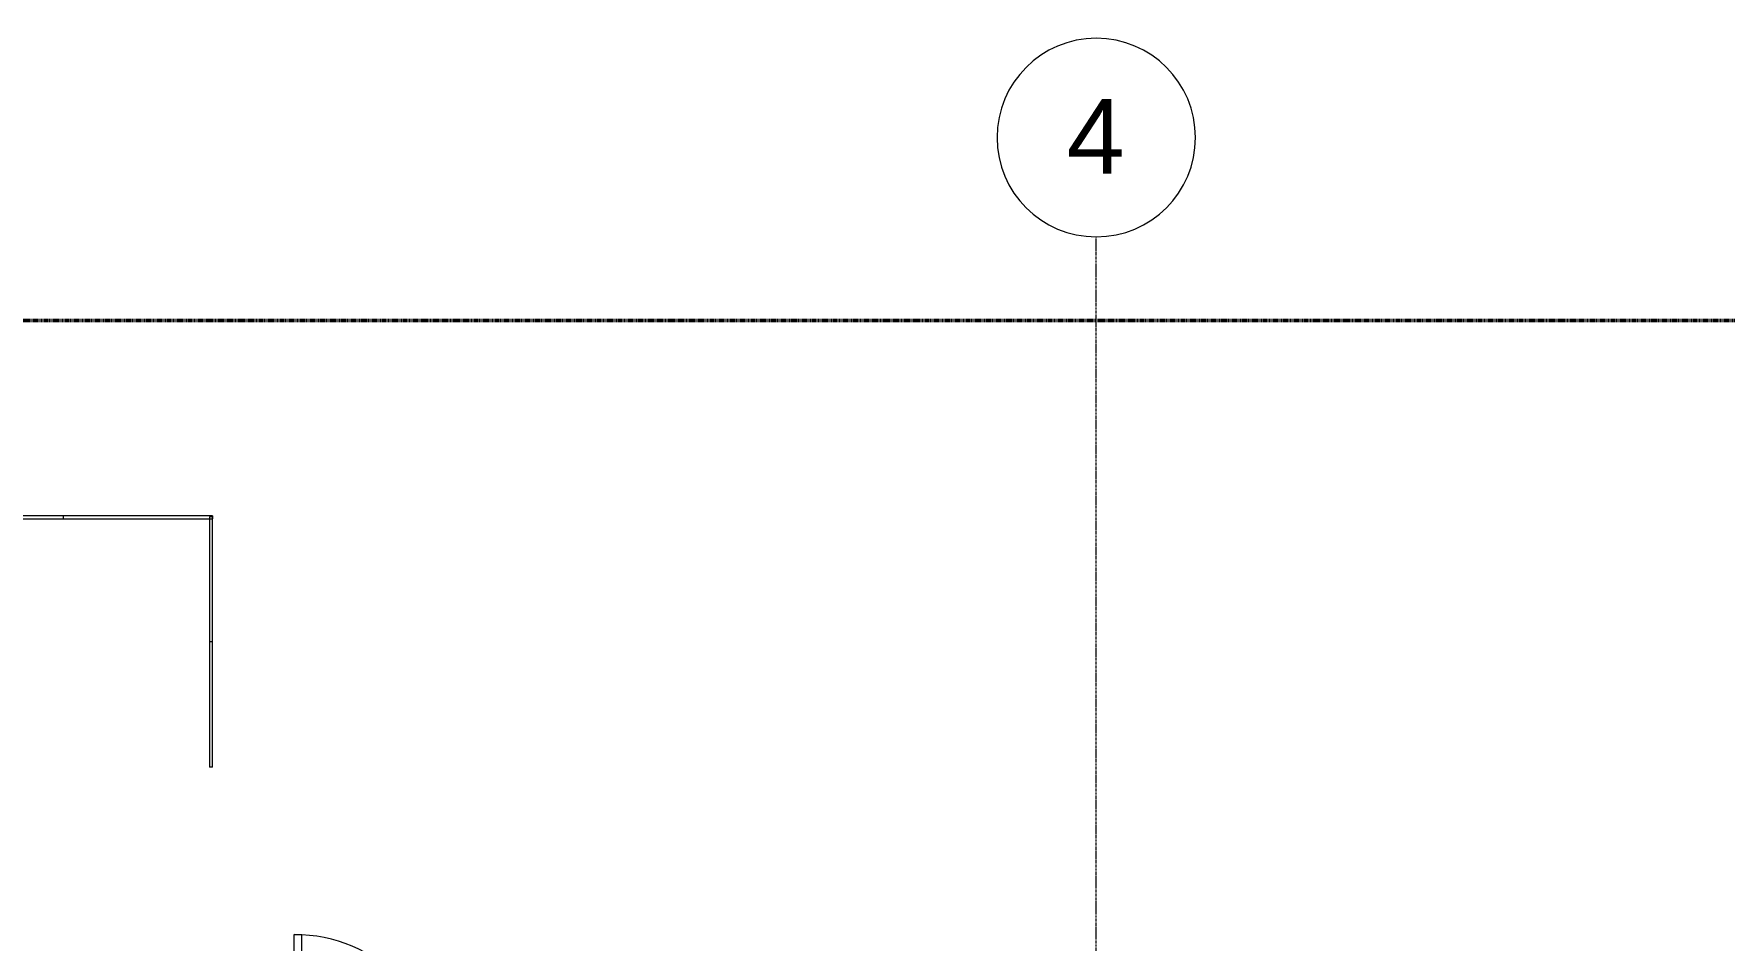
# Model space of a CAD drawing. Header units: inches. Extents: x -4235 to -464, y 9706 to 12338.
# Drawn here: x -2757.3 to -2348.4, y 12118.8 to 12338 of the extents above; entities that cross this region are included whole.
import ezdxf

# ---------------------------------------------------------------- set-up
doc = ezdxf.new("R2010")
doc.units = ezdxf.units.IN
doc.header["$MEASUREMENT"] = 0
doc.linetypes.add('Double Dash 3_8_', pattern=[1, 0.375, -0.125, 0.125, -0.125, 0.125, -0.125])
doc.linetypes.add('Grid Line 1_2_', pattern=[0.875, 0.5, -0.125, 0.125, -0.125])
for name, color, linetype, lineweight in [('0-1', 7, 'Continuous', 5), ('0-3', 254, 'Continuous', 9), ('A-DOOR-1', 10, 'Continuous', 9), ('A-DOOR-2', 50, 'Continuous', 20), ('A-DOOR-FRAM-3', 50, 'Continuous', 20), ('A-GLAZ-CURT', 52, 'Continuous', 9), ('C-PROP-LINE', 91, 'Double Dash 3_8_', 50), ('S-GRID-1', 1, 'Grid Line 1_2_', 9), ('S-GRID-IDEN', 1, 'Continuous', 9)]:
    doc.layers.add(name, color=color, linetype=linetype, lineweight=lineweight)
doc.styles.add('Arial', font='arial.ttf', dxfattribs={"height": 18})

# ---------------------------------------------------------------- blocks, each defined once
blk = doc.blocks.new('STOREFRONT DOOR B - ALUM_ STILE W_ GLASS INSET-2450804-BACKGROUND - RCP - 1ST FLOOR')
at = {"layer": 'A-DOOR-1'}
blk.add_arc((18, -3.25), 36, 180, 270, dxfattribs=at)
at = {"layer": 'A-DOOR-2'}
for p, q in [((16.25, -3.25), (18, -3.25)), ((16.25, -39.25), (16.25, -3.25)), ((18, -3.25), (18, -39.25)), ((18, -39.25), (16.25, -39.25))]:
    blk.add_line(p, q, dxfattribs=at)
at = {"layer": 'A-DOOR-FRAM-3'}
for p, q in [((-20, 2.5), (-18, 2.5)), ((-20, -3.25), (-20, 2.5)), ((-18, 2.5), (-18, 0.5625)), ((-18, 0.5625), (-17.375, 0.5625)), ((-17.375, 0.5625), (-17.375, -1.3125)), ((17.375, 0.5625), (18, 0.5625)), ((17.375, -1.3125), (17.375, 0.5625)), ((18, 2.5), (20, 2.5)), ((18, 0.5625), (18, 2.5)), ((20, 2.5), (20, -3.25)), ((-18, -3.25), (-20, -3.25)), ((-18, -1.3125), (-18, -3.25)), ((-17.375, -1.3125), (-18, -1.3125)), ((18, -1.3125), (17.375, -1.3125)), ((18, -3.25), (18, -1.3125)), ((20, -3.25), (18, -3.25))]:
    blk.add_line(p, q, dxfattribs=at)
blk = doc.blocks.new('CTR - 1st Phase -Stairs _ Elevators_rvt-1-BACKGROUND - RCP - 1ST FLOOR')
at = {"layer": '0-3', "rotation": 180}
blk.add_blockref('STOREFRONT DOOR B - ALUM_ STILE W_ GLASS INSET-2450804-BACKGROUND - RCP - 1ST FLOOR', (-2676.32, 12080.94), dxfattribs=at)
blk = doc.blocks.new('Horizontal_Siding - Horizontal_Siding-2849380-BACKGROUND - RCP - 1ST FLOOR')
at = {"layer": 'A-GLAZ-CURT'}
for p, q in [((18.79, 2.25), (-18.79, 2.25)), ((-18.79, 2.25), (-18.79, 1.5)), ((-18.79, 1.5), (18.79, 1.5)), ((18.79, 2.25), (18.79, 1.5))]:
    blk.add_line(p, q, dxfattribs=at)
blk = doc.blocks.new('Horizontal_Siding - Horizontal_Siding-2848837-BACKGROUND - RCP - 1ST FLOOR')
at = {"layer": 'A-GLAZ-CURT'}
for p, q in [((15.13125, 2.25), (-15.13125, 2.25)), ((-15.13125, 2.25), (-15.13125, 1.5)), ((-15.13125, 1.5), (15.13125, 1.5)), ((15.13125, 2.25), (15.13125, 1.5))]:
    blk.add_line(p, q, dxfattribs=at)
blk = doc.blocks.new('Horizontal_Siding - Horizontal_Siding-2849379-BACKGROUND - RCP - 1ST FLOOR')
at = {"layer": 'A-GLAZ-CURT'}
for p, q in [((18.04, 2.25), (-18.04, 2.25)), ((-18.04, 2.25), (-18.04, 1.5)), ((-18.04, 1.5), (18.04, 1.5)), ((18.04, 2.25), (18.04, 1.5))]:
    blk.add_line(p, q, dxfattribs=at)
blk = doc.blocks.new('Family - ___-1878357-BACKGROUND - RCP - 1ST FLOOR')
at = {"layer": 'C-PROP-LINE'}
blk.add_line((-3989.61, 12268.69), (-629.56, 12268.69), dxfattribs=at)
blk = doc.blocks.new('Grid - Grid Head - Circle-50561-BACKGROUND - RCP - 1ST FLOOR')
at = {"layer": 'S-GRID-IDEN'}
for start, end in [(360, 180), (180, 360)]:
    blk.add_arc((0, 0), 0.25, start, end, dxfattribs=at)

msp = doc.modelspace()

# ---------------------------------------------------------------- linework, layer by layer
at = {"layer": 'S-GRID-1'}
msp.add_line((-2500.32, 9836.18), (-2500.32, 12288.89), dxfattribs=at)

# ---------------------------------------------------------------- block references
at = {"layer": '0-1'}
msp.add_blockref('CTR - 1st Phase -Stairs _ Elevators_rvt-1-BACKGROUND - RCP - 1ST FLOOR', (0, 0), dxfattribs=at)
at = {"layer": 'A-GLAZ-CURT'}
for name, p in [('Horizontal_Siding - Horizontal_Siding-2849380-BACKGROUND - RCP - 1ST FLOOR', (-2768.96, 12219.19)), ('Horizontal_Siding - Horizontal_Siding-2849379-BACKGROUND - RCP - 1ST FLOOR', (-2732.13, 12219.19))]:
    msp.add_blockref(name, p, dxfattribs=at)
at = {"layer": 'A-GLAZ-CURT', "rotation": 269.9999999999995}
for p in [(-2716.32, 12206.08), (-2716.32, 12175.82)]:
    msp.add_blockref('Horizontal_Siding - Horizontal_Siding-2848837-BACKGROUND - RCP - 1ST FLOOR', p, dxfattribs=at)
at = {"layer": 'C-PROP-LINE'}
msp.add_blockref('Family - ___-1878357-BACKGROUND - RCP - 1ST FLOOR', (0, 0), dxfattribs=at)
at = {"layer": 'S-GRID-IDEN', "xscale": 95.99999999999994, "yscale": 95.99999999999994, "zscale": 95.99999999999994}
msp.add_blockref('Grid - Grid Head - Circle-50561-BACKGROUND - RCP - 1ST FLOOR', (-2500.32, 12312.89), dxfattribs=at)

# ---------------------------------------------------------------- texts
at = {"layer": 'S-GRID-IDEN', "insert": (-2507.45, 12322.18), "char_height": 18, "width": 16.968, "attachment_point": 1, "style": 'Arial'}
msp.add_mtext('4', dxfattribs=at)

doc.saveas('drawing.dxf')
